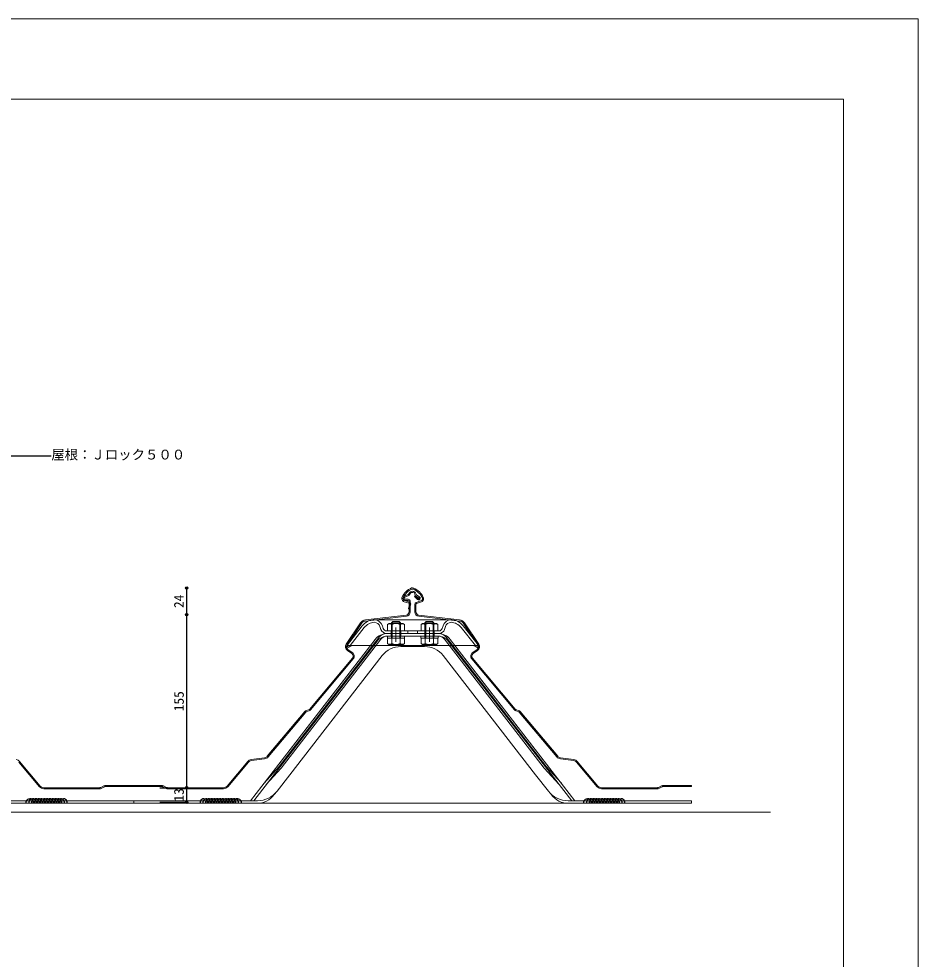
# Model space of a CAD drawing. Units: millimetres at full size, sheet at 1:3. Extents: x -1262 to 3778, y -891 to 1036.
# Drawn here: x 2972 to 3778, y 48 to 891 of the extents above; entities that cross this region are included whole.
import ezdxf
from ezdxf.enums import TextEntityAlignment as Align

# ---------------------------------------------------------------- set-up
doc = ezdxf.new("R2010")
doc.units = ezdxf.units.MM
doc.header["$LTSCALE"] = 3
for name, color, linetype, lineweight in [('0-0_補助1', 4, 'Continuous', 5), ('0-4_寸法線1', 5, 'Continuous', 25), ('0-6_名称1', 5, 'Continuous', 25), ('0-B_屋根1', 6, 'Continuous', 20), ('2-A_タイトフレーム', 3, 'Continuous', 9), ('3-F_シーリング1', 134, 'Continuous', 30), ('4-2_H鋼1', 2, 'Continuous', 18), ('5-B_枠2', 4, 'Continuous', 5)]:
    doc.layers.add(name, color=color, linetype=linetype, lineweight=lineweight)
doc.styles.add('ＭＳ ゴシック', font='')
doc.styles.get('ＭＳ ゴシック').set_extended_font_data('MS Gothic')

msp = doc.modelspace()

# ---------------------------------------------------------------- linework, layer by layer
at = {"layer": '0-0_補助1'}
for p, q in [((3711.647, 819), (1325.353, 819)), ((3711.647, -819), (3711.647, 819))]:
    msp.add_line(p, q, dxfattribs=at)
at = {"layer": '0-4_寸法線1'}
for p, q in [((3122.673, 356.994), (3122.673, 380.994)), ((3122.673, 201.994), (3122.673, 356.994)), ((3098.673, 201.994), (3122.673, 201.994)), ((3122.673, 188.994), (3122.673, 201.994)), ((3098.673, 188.994), (3122.673, 188.994))]:
    msp.add_line(p, q, dxfattribs=at)
for centre in [(3122.673, 380.994), (3122.673, 356.994), (3122.673, 356.994), (3122.673, 201.994), (3122.673, 201.994), (3122.673, 188.994)]:
    msp.add_circle(centre, 1.05, dxfattribs=at)
at = {"layer": '0-6_名称1'}
msp.add_lwpolyline([(2899.315, 293.772), (2954.429, 499.46), (3001.258, 499.46)], dxfattribs=at)
at = {"layer": '0-B_屋根1'}
for p, q in [((3325.095, 380.994), (3324.195, 380.994)), ((3324.419, 379.995), (3325.095, 379.995)), ((3318.595, 370.795), (3321.095, 370.795)), ((3327.164, 375.541), (3327.719, 374.007)), ((3328.105, 375.881), (3328.538, 374.683)), ((3317.579, 368.675), (3321.767, 367.373)), ((3322.063, 368.328), (3317.876, 369.63)), ((3321.095, 369.794), (3318.595, 369.794)), ((3322.095, 359.659), (3322.095, 368.794)), ((3323.095, 368.795), (3323.095, 359.659)), ((3327.095, 366.165), (3327.095, 359.659)), ((3328.095, 359.659), (3328.095, 366.165)), ((3332.707, 369.427), (3328.483, 368.07)), ((3328.789, 367.118), (3333.013, 368.475)), ((3282.822, 352.319), (3319.45, 356.68)), ((3319.568, 355.687), (3282.94, 351.326)), ((3330.622, 355.687), (3367.251, 351.326)), ((3367.369, 352.319), (3330.741, 356.68)), ((3265.614, 330.551), (3278.559, 349.719)), ((3279.387, 349.159), (3266.442, 329.991)), ((3370.803, 349.159), (3383.748, 329.991)), ((3384.577, 330.551), (3371.632, 349.719)), ((3270.56, 322.384), (3266.69, 324.997)), ((3267.25, 325.826), (3271.12, 323.212)), ((3382.941, 325.826), (3379.071, 323.212)), ((3379.63, 322.384), (3383.5, 324.997)), ((3271.945, 317.326), (3233.784, 271.848)), ((3378.245, 317.326), (3416.406, 271.848)), ((3417.172, 272.49), (3379.011, 317.969)), ((3194.912, 230.188), (3228.591, 270.326)), ((3229.357, 269.683), (3195.678, 229.546)), ((3232.321, 270.895), (3230.332, 270.318)), ((3417.869, 270.895), (3419.858, 270.318)), ((3420.137, 271.279), (3418.148, 271.855)), ((3420.834, 269.683), (3454.513, 229.546)), ((3455.279, 230.188), (3421.6, 270.325)), ((3180.504, 227.246), (3192.365, 228.793)), ((3192.494, 227.801), (3180.634, 226.255)), ((3457.696, 227.801), (3469.557, 226.255)), ((3469.686, 227.246), (3457.826, 228.793)), ((2972.104, 224.86), (2990.63, 202.781)), ((2991.396, 203.423), (2972.87, 225.502)), ((3158.794, 203.423), (3177.321, 225.502)), ((3178.087, 224.86), (3159.56, 202.781)), ((3472.104, 224.86), (3490.63, 202.781)), ((3491.396, 203.423), (3472.87, 225.502)), ((3048.462, 203.678), (3045.517, 202.206)), ((3045.965, 201.311), (3048.909, 202.783)), ((3075.095, 203.995), (3049.803, 203.995)), ((3104.226, 201.311), (3101.282, 202.783)), ((3101.729, 203.678), (3104.673, 202.206)), ((3548.462, 203.678), (3545.518, 202.206)), ((3545.965, 201.311), (3548.909, 202.783)), ((3575.095, 203.995), (3549.803, 203.995)), ((3044.623, 201.995), (2994.46, 201.995)), ((2994.46, 200.995), (3044.623, 200.995)), ((3105.567, 201.995), (3155.73, 201.995)), ((3155.73, 200.995), (3105.567, 200.995)), ((3544.623, 201.995), (3494.46, 201.995)), ((3494.461, 200.995), (3544.623, 200.995))]:
    msp.add_line(p, q, dxfattribs=at)
for points in [[(3317.84, 373.646), (3321.147, 374.99), (3322.602, 376.799)], [(3323.381, 376.172), (3321.763, 374.161), (3318.217, 372.72)], [(3329.578, 370.692), (3326.855, 373.196), (3327.533, 373.933), (3330.258, 371.426)], [(3330.874, 372.21), (3327.719, 374.007), (3327.164, 375.541)], [(3328.105, 375.881), (3328.538, 374.683), (3331.41, 373.054)], [(3322.439, 366.173), (3321.452, 362.273), (3322.422, 362.028), (3323.408, 365.928)], [(3230.054, 271.279), (3232.627, 272.024), (3271.179, 317.969)], [(3049.803, 202.995), (3075.095, 202.995), (3075.095, 203.995)], [(3100.387, 202.995), (3075.095, 202.995), (3075.095, 203.995), (3100.387, 203.995)], [(3549.803, 202.995), (3575.095, 202.995), (3575.095, 203.995)]]:
    msp.add_lwpolyline(points, dxfattribs=at)
for centre, radius, start, end in [((3331.691, 364.812), 17.834, 114.85353, 152.90711), ((3331.691, 364.812), 16.834, 115.59267, 153.13098), ((3325.096, 377.999), 2.995, 66.57536, 90.0188), ((3325.095, 377.996), 1.999, 66.57715, 89.99521), ((3319.534, 365.146), 16, 25.93718, 66.59444), ((3319.534, 365.146), 17, 26.54208, 66.59444), ((3318.47, 371.54), 3, 152.3059, 252.73149), ((3318.47, 371.54), 2, 153.88999, 252.73245), ((3318.595, 371.794), 2, 112.17758, 269.99958), ((3318.595, 371.795), 1, 112.25568, 269.99723), ((3321.095, 368.795), 2, 0.00034, 90), ((3325.093, 374.78), 3.207, 20.0769, 140.98235), ((3325.095, 374.793), 2.2, 19.8741, 141.18971), ((3330.595, 371.795), 1.5, 227.30688, 57.10469), ((3330.595, 371.794), 0.5, 227.51087, 56.11639), ((3332.095, 371.331), 2, 287.81273, 24.00079), ((3332.095, 371.331), 3, 287.81508, 28.07475), ((3321.095, 368.794), 1, 0, 90), ((3321.47, 366.418), 1, 345.8, 72.72865), ((3321.47, 366.418), 2, 345.8, 72.72843), ((3329.095, 366.165), 2, 107.81598, 180), ((3329.095, 366.165), 1, 107.81574, 180), ((3330.595, 371.795), 1.5, 227.30688, 227.38289), ((3319.095, 359.659), 3, 276.78889, 360), ((3319.095, 359.659), 4, 276.78897, 0.00034), ((3331.095, 359.659), 4, 180, 263.21103), ((3331.095, 359.659), 3, 180, 263.21099), ((3283.531, 346.361), 6, 96.78889, 145.96789), ((3283.531, 346.361), 5, 96.78897, 145.96798), ((3366.66, 346.361), 5, 34.03215, 83.21103), ((3366.66, 346.361), 6, 34.03194, 83.21099), ((3268.929, 328.312), 4, 145.96789, 235.96851), ((3268.929, 328.312), 3, 145.96798, 235.96851), ((3381.262, 328.312), 3, 304.03234, 34.03215), ((3381.262, 328.312), 4, 304.03192, 34.03194), ((3268.881, 319.897), 3, 320.00001, 55.96851), ((3268.881, 319.897), 4, 319.99997, 55.96851), ((3381.309, 319.897), 4, 124.03234, 219.99999), ((3381.309, 319.897), 3, 124.03192, 220.00003), ((3230.889, 268.397), 3, 106.16424, 139.99997), ((3230.889, 268.397), 2, 106.16519, 139.99997), ((3231.486, 273.776), 3, 286.16519, 319.99997), ((3418.704, 273.776), 3, 219.99999, 253.83529), ((3418.704, 273.776), 2, 220.00003, 253.83481), ((3419.302, 268.397), 2, 40.00003, 73.83529), ((3419.302, 268.397), 3, 39.99998, 73.83481), ((3191.848, 232.759), 4, 277.42953, 319.99997), ((3191.848, 232.759), 5, 277.42957, 319.99997), ((3458.343, 232.759), 5, 220.00003, 262.57043), ((3458.343, 232.759), 4, 219.99998, 262.57047), ((2969.039, 222.288), 5, 39.99994, 82.57047), ((3181.151, 222.288), 5, 97.42953, 139.99996), ((3181.151, 222.288), 4, 97.42957, 139.99998), ((3469.04, 222.288), 4, 40.00002, 82.57043), ((3469.04, 222.288), 5, 39.99994, 82.57047), ((2994.46, 205.995), 5, 220.00002, 270), ((2994.46, 205.995), 4, 219.99994, 270), ((3049.803, 200.995), 3, 90, 116.5665), ((3049.803, 200.995), 2, 90, 116.56505), ((3100.387, 200.995), 3, 63.43399, 90), ((3100.387, 200.995), 2, 63.43495, 90), ((3155.73, 205.995), 4, 270, 319.99996), ((3155.73, 205.995), 5, 270, 319.99998), ((3494.461, 205.995), 5, 220.00002, 270), ((3494.46, 205.995), 4, 219.99994, 270), ((3549.803, 200.995), 3, 90, 116.5665), ((3549.803, 200.995), 2, 90, 116.56505), ((3044.623, 203.995), 2, 270, 296.5665), ((3044.623, 203.995), 3, 270, 296.56505), ((3105.567, 203.995), 3, 243.43495, 270), ((3105.567, 203.995), 2, 243.43399, 270), ((3544.623, 203.995), 2, 270, 296.5665), ((3544.623, 203.995), 3, 270, 296.56505)]:
    msp.add_arc(centre, radius, start, end, dxfattribs=at)
at = {"layer": '2-A_タイトフレーム'}
for p, q in [((3265.788, 328.949), (3280.091, 347.019)), ((3269.094, 329.419), (3281.895, 345.591)), ((3290.504, 352.519), (3359.116, 352.519)), ((3295.917, 346.305), (3296.724, 343.858)), ((3298.101, 347.026), (3298.909, 344.579)), ((3304.038, 349.019), (3302.783, 348.294)), ((3302.783, 342.519), (3302.783, 348.294)), ((3304.038, 349.019), (3316.538, 349.019)), ((3306.288, 349.719), (3314.288, 349.719)), ((3306.288, 335.919), (3306.288, 349.719)), ((3306.536, 342.519), (3306.536, 348.294)), ((3306.913, 335.919), (3306.913, 350.344)), ((3310.288, 332.564), (3310.288, 345.637)), ((3314.288, 349.719), (3313.088, 350.919)), ((3313.663, 335.919), (3313.663, 350.344)), ((3314.041, 342.519), (3314.041, 348.294)), ((3314.288, 335.919), (3314.288, 349.719)), ((3316.538, 349.019), (3317.794, 348.294)), ((3317.794, 342.519), (3317.794, 348.294)), ((3334.038, 349.019), (3332.783, 348.294)), ((3332.783, 342.519), (3332.783, 348.294)), ((3334.038, 349.019), (3346.538, 349.019)), ((3336.288, 349.719), (3344.288, 349.719)), ((3336.288, 335.919), (3336.288, 349.719)), ((3336.536, 342.519), (3336.536, 348.294)), ((3336.913, 335.919), (3336.913, 350.344)), ((3340.288, 332.564), (3340.288, 345.51)), ((3344.288, 349.719), (3343.088, 350.919)), ((3343.663, 335.919), (3343.663, 350.344)), ((3344.041, 342.519), (3344.041, 348.294)), ((3344.288, 335.919), (3344.288, 349.719)), ((3346.538, 349.019), (3347.794, 348.294)), ((3347.794, 342.519), (3347.794, 348.294)), ((3352.476, 347.026), (3351.668, 344.579)), ((3354.66, 346.305), (3353.852, 343.858)), ((3381.483, 329.419), (3368.682, 345.591)), ((3384.788, 328.949), (3370.486, 347.019)), ((3301.707, 340.219), (3348.87, 340.219)), ((3301.758, 342.519), (3348.87, 342.519)), ((3348.24, 337.919), (3302.337, 337.919)), ((3302.588, 335.919), (3302.588, 337.919)), ((3306.038, 342.519), (3306.038, 337.919)), ((3314.538, 342.519), (3314.538, 337.919)), ((3317.988, 335.919), (3317.988, 337.919)), ((3321.038, 342.519), (3321.038, 340.219)), ((3329.538, 342.519), (3329.538, 340.219)), ((3332.588, 335.919), (3332.588, 337.919)), ((3336.038, 342.519), (3336.038, 337.919)), ((3344.538, 342.519), (3344.538, 337.919)), ((3347.988, 335.919), (3347.988, 337.919)), ((3291.585, 334.786), (3179.788, 190.295)), ((3293.404, 333.379), (3182.696, 190.295)), ((3294.981, 336.61), (3205.508, 220.97)), ((3296.8, 335.203), (3207.327, 219.562)), ((3265.9, 328.972), (3265.788, 328.949)), ((3265.788, 328.949), (3267.592, 327.522)), ((3378.788, 329.517), (3271.587, 329.517)), ((3302.588, 335.919), (3317.988, 335.919)), ((3302.783, 335.919), (3302.783, 331.086)), ((3302.783, 331.086), (3303.938, 330.419)), ((3303.938, 330.419), (3316.638, 330.419)), ((3306.536, 335.919), (3306.536, 331.086)), ((3314.041, 335.919), (3314.041, 331.086)), ((3317.794, 331.086), (3316.638, 330.419)), ((3317.794, 335.919), (3317.794, 331.086)), ((3332.588, 335.919), (3347.988, 335.919)), ((3332.783, 335.919), (3332.783, 331.086)), ((3332.783, 331.086), (3333.938, 330.419)), ((3333.938, 330.419), (3346.638, 330.419)), ((3336.536, 335.919), (3336.536, 331.086)), ((3344.041, 335.919), (3344.041, 331.086)), ((3347.794, 331.086), (3346.638, 330.419)), ((3347.794, 335.919), (3347.794, 331.086)), ((3353.777, 335.203), (3443.25, 219.562)), ((3355.596, 336.61), (3445.069, 220.97)), ((3357.173, 333.379), (3467.88, 190.295)), ((3358.992, 334.786), (3470.788, 190.295)), ((3384.788, 328.949), (3382.985, 327.522)), ((3384.677, 328.972), (3384.788, 328.949)), ((3297.967, 320.32), (3215.26, 213.425)), ((3267.642, 327.569), (3267.592, 327.522)), ((3314.576, 328.469), (3336.001, 328.469)), ((3352.61, 320.32), (3435.317, 213.425)), ((3382.935, 327.569), (3382.985, 327.522)), ((3205.508, 220.97), (3192.027, 206.113)), ((3207.327, 219.562), (3193.846, 204.705)), ((3443.25, 219.562), (3456.73, 204.705)), ((3445.069, 220.97), (3458.55, 206.113)), ((3215.26, 213.425), (3203.679, 198.948)), ((3435.317, 213.425), (3446.897, 198.948)), ((3203.679, 198.948), (3201.209, 195.756))]:
    msp.add_line(p, q, dxfattribs=at)
for points in [[(3306.288, 349.719), (3307.488, 350.919), (3313.088, 350.919)], [(3336.288, 349.719), (3337.488, 350.919), (3343.088, 350.919)], [(3271.788, 329.517), (3271.701, 329.518), (3271.612, 329.519), (3271.521, 329.519), (3271.427, 329.52), (3271.328, 329.52), (3271.224, 329.52), (3271.112, 329.519), (3270.993, 329.517), (3270.864, 329.516), (3270.726, 329.513), (3270.576, 329.509), (3270.416, 329.505), (3270.247, 329.5), (3270.069, 329.493), (3269.886, 329.485), (3269.696, 329.476), (3269.502, 329.465), (3269.305, 329.452), (3269.105, 329.437), (3268.905, 329.421), (3268.705, 329.402), (3268.505, 329.382), (3268.308, 329.36), (3268.113, 329.336), (3267.922, 329.312), (3267.736, 329.287), (3267.554, 329.261), (3267.38, 329.235), (3267.212, 329.209), (3267.052, 329.184), (3266.9, 329.159), (3266.757, 329.134), (3266.62, 329.11), (3266.49, 329.086), (3266.365, 329.063), (3266.244, 329.04), (3266.127, 329.017), (3266.013, 328.994), (3265.9, 328.972)], [(3271.788, 329.517), (3271.701, 329.505), (3271.612, 329.493), (3271.523, 329.48), (3271.431, 329.466), (3271.337, 329.45), (3271.239, 329.433), (3271.138, 329.413), (3271.032, 329.392), (3270.92, 329.367), (3270.803, 329.339), (3270.679, 329.308), (3270.549, 329.273), (3270.415, 329.235), (3270.277, 329.192), (3270.135, 329.146), (3269.992, 329.096), (3269.848, 329.041), (3269.703, 328.982), (3269.559, 328.919), (3269.417, 328.851), (3269.277, 328.778), (3269.14, 328.702), (3269.007, 328.623), (3268.878, 328.542), (3268.754, 328.46), (3268.635, 328.378), (3268.522, 328.297), (3268.415, 328.218), (3268.314, 328.142), (3268.221, 328.069), (3268.136, 328.001), (3268.058, 327.937), (3267.986, 327.877), (3267.919, 327.82), (3267.857, 327.766), (3267.8, 327.715), (3267.745, 327.665), (3267.693, 327.616), (3267.642, 327.569)], [(3378.788, 329.517), (3378.876, 329.518), (3378.964, 329.519), (3379.055, 329.519), (3379.15, 329.52), (3379.249, 329.52), (3379.353, 329.52), (3379.465, 329.519), (3379.584, 329.517), (3379.712, 329.516), (3379.851, 329.513), (3380.001, 329.509), (3380.161, 329.505), (3380.33, 329.5), (3380.507, 329.493), (3380.691, 329.485), (3380.881, 329.476), (3381.075, 329.465), (3381.272, 329.452), (3381.471, 329.437), (3381.672, 329.421), (3381.872, 329.402), (3382.071, 329.382), (3382.269, 329.36), (3382.463, 329.336), (3382.655, 329.312), (3382.841, 329.287), (3383.022, 329.261), (3383.197, 329.235), (3383.365, 329.209), (3383.525, 329.184), (3383.677, 329.159), (3383.82, 329.134), (3383.957, 329.11), (3384.087, 329.086), (3384.212, 329.063), (3384.332, 329.04), (3384.449, 329.017), (3384.564, 328.994), (3384.677, 328.972)], [(3378.788, 329.517), (3378.876, 329.505), (3378.964, 329.493), (3379.054, 329.48), (3379.146, 329.466), (3379.24, 329.45), (3379.337, 329.433), (3379.439, 329.413), (3379.545, 329.392), (3379.657, 329.367), (3379.774, 329.339), (3379.898, 329.308), (3380.028, 329.273), (3380.162, 329.235), (3380.3, 329.192), (3380.441, 329.146), (3380.585, 329.096), (3380.729, 329.041), (3380.874, 328.982), (3381.018, 328.919), (3381.16, 328.851), (3381.3, 328.778), (3381.436, 328.702), (3381.569, 328.623), (3381.698, 328.542), (3381.823, 328.46), (3381.942, 328.378), (3382.055, 328.297), (3382.162, 328.218), (3382.263, 328.142), (3382.356, 328.069), (3382.441, 328.001), (3382.519, 327.937), (3382.591, 327.877), (3382.658, 327.82), (3382.719, 327.766), (3382.777, 327.715), (3382.832, 327.665), (3382.884, 327.616), (3382.935, 327.569)], [(2965.185, 187.995), (3075.095, 187.995), (3075.095, 190.295), (2964.534, 190.295)], [(3185.392, 187.995), (3075.095, 187.995), (3075.095, 190.295), (3186.042, 190.295)], [(3465.186, 187.995), (3575.095, 187.995), (3575.095, 190.295), (3464.534, 190.295)]]:
    msp.add_lwpolyline(points, dxfattribs=at)
for centre, radius, start, end in [((3291.461, 338.019), 14.5, 90, 141.63658), ((3291.461, 338.019), 12.2, 92.66953, 141.63658), ((3290.504, 344.519), 5.7, 18.26289, 86.09409), ((3290.504, 344.519), 8, 18.26289, 87.07932), ((3304.659, 345.044), 3.753, 59.99996, 120.00004), ((3310.288, 338.943), 10.076, 68.13455, 111.86545), ((3315.918, 345.044), 3.753, 59.99996, 120.00004), ((3334.659, 345.044), 3.753, 59.99996, 120.00004), ((3340.288, 338.943), 10.076, 68.13455, 111.86545), ((3345.918, 345.044), 3.753, 59.99996, 120.00004), ((3360.073, 344.519), 8, 92.92068, 161.73711), ((3360.073, 344.519), 5.7, 93.90591, 161.73711), ((3359.116, 338.019), 14.5, 38.36342, 90), ((3359.116, 338.019), 12.2, 38.36342, 87.33047), ((3302.658, 326.219), 14, 90, 142.27008), ((3302.658, 326.219), 11.7, 90, 142.27008), ((3302.337, 330.919), 9.3, 98.70234, 142.27008), ((3301.758, 345.519), 5.3, 198.26289, 270), ((3302.337, 330.919), 7, 90, 142.27008), ((3301.758, 345.519), 3, 198.26289, 270), ((3347.919, 326.219), 14, 37.72992, 90), ((3347.919, 326.219), 11.7, 37.72992, 90), ((3348.24, 330.919), 7, 37.72992, 90), ((3348.819, 345.519), 3, 270, 341.73711), ((3348.819, 345.519), 5.3, 270, 341.73711), ((3348.24, 330.919), 9.3, 37.72992, 81.29766), ((3304.659, 334.336), 3.753, 240.00023, 299.99978), ((3310.288, 341.307), 10.888, 249.83899, 290.16101), ((3315.918, 334.336), 3.753, 240.00023, 299.99977), ((3334.659, 334.336), 3.753, 240.00023, 299.99978), ((3340.288, 341.307), 10.888, 249.83899, 290.16101), ((3345.918, 334.336), 3.753, 240.00023, 299.99977), ((3314.576, 307.469), 21, 90, 142.27008), ((3336.001, 307.469), 21, 37.72992, 90), ((3185.391, 207.995), 20, 270, 322.27008), ((3186.042, 212.595), 22.3, 270, 322.27008), ((3464.534, 212.595), 22.3, 217.72992, 270), ((3465.186, 207.995), 20, 217.72992, 270)]:
    msp.add_arc(centre, radius, start, end, dxfattribs=at)
at = {"layer": '3-F_シーリング1'}
for centre, start, end in [((2981.976, 188.544), 353.10626, 191.11977), ((2984.495, 188.544), 353.10626, 191.11977), ((2987.013, 188.544), 353.10626, 191.11977), ((2989.532, 188.544), 353.10626, 191.11977), ((2992.05, 188.544), 353.10626, 191.11977), ((2994.569, 188.544), 353.10626, 191.11977), ((2997.087, 188.544), 353.10626, 191.11977), ((2999.606, 188.544), 353.10626, 191.11977), ((3002.125, 188.544), 353.10626, 191.11977), ((3004.643, 188.544), 353.10626, 191.11977), ((3007.162, 188.544), 353.10626, 191.11977), ((3009.68, 188.544), 353.10626, 191.11977), ((3012.199, 188.544), 353.10626, 191.11977), ((3137.991, 188.544), 348.88023, 186.89374), ((3140.509, 188.544), 348.88023, 186.89374), ((3143.028, 188.544), 348.88023, 186.89374), ((3145.547, 188.544), 348.88023, 186.89374), ((3148.065, 188.544), 348.88023, 186.89374), ((3150.584, 188.544), 348.88023, 186.89374), ((3153.102, 188.544), 348.88023, 186.89374), ((3155.621, 188.544), 348.88023, 186.89374), ((3158.14, 188.544), 348.88023, 186.89374), ((3160.658, 188.544), 348.88023, 186.89374), ((3163.177, 188.544), 348.88023, 186.89374), ((3165.695, 188.544), 348.88023, 186.89374), ((3168.214, 188.544), 348.88023, 186.89374), ((3481.976, 188.544), 353.10626, 191.11977), ((3484.495, 188.544), 353.10626, 191.11977), ((3487.013, 188.544), 353.10626, 191.11977), ((3489.532, 188.544), 353.10626, 191.11977), ((3492.051, 188.544), 353.10626, 191.11977), ((3494.569, 188.544), 353.10626, 191.11977), ((3497.088, 188.544), 353.10626, 191.11977), ((3499.606, 188.544), 353.10626, 191.11977), ((3502.125, 188.544), 353.10626, 191.11977), ((3504.643, 188.544), 353.10626, 191.11977), ((3507.162, 188.544), 353.10626, 191.11977), ((3509.681, 188.544), 353.10626, 191.11977), ((3512.199, 188.544), 353.10626, 191.11977)]:
    msp.add_arc(centre, 3.441, start, end, dxfattribs=at)
at = {"layer": '4-2_H鋼1'}
for p, q in [((3517.595, 187.994), (1767.647, 187.994)), ((3646.176, 179.994), (2087.066, 179.994))]:
    msp.add_line(p, q, dxfattribs=at)
at = {"layer": '5-B_枠2'}
msp.add_lwpolyline([(1258.5, 891), (3778.5, 891), (3778.5, -891), (1258.5, -891)], close=True, dxfattribs=at)

# ---------------------------------------------------------------- texts
at = {"layer": '0-4_寸法線1', "style": 'ＭＳ ゴシック'}
for s, p in [('24', (3122.673, 362.994)), ('155', (3122.673, 270.494)), ('13', (3122.673, 189.494))]:
    msp.add_text(s, height=8.798, rotation=90, dxfattribs=at).set_placement(p, align=Align.BOTTOM_LEFT)
at = {"layer": '0-6_名称1', "style": 'ＭＳ ゴシック'}
msp.add_text('屋根：Ｊロック５００', height=8.798, dxfattribs=at).set_placement((3001.258, 493.46), align=Align.BOTTOM_LEFT)

doc.saveas('drawing.dxf')
